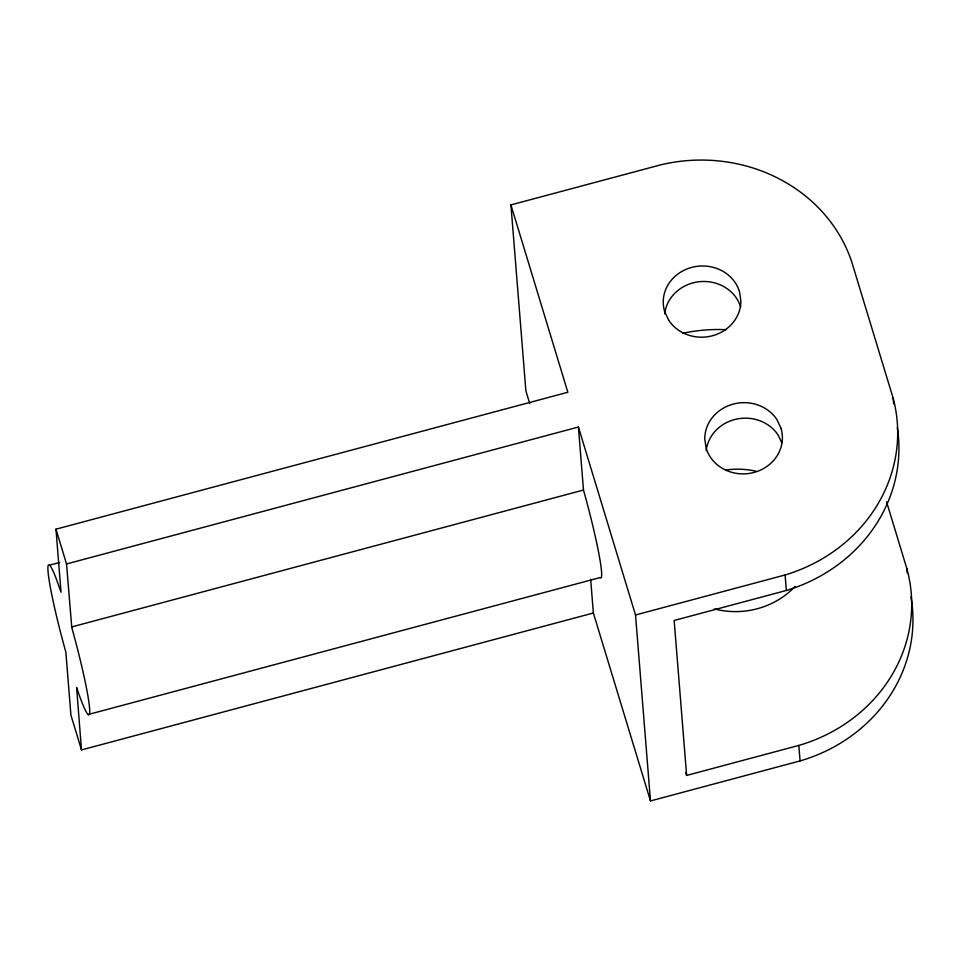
<?xml version="1.0" encoding="UTF-8"?>
<svg xmlns="http://www.w3.org/2000/svg" width="961" height="961" viewBox="0 0 961 961"><rect width="100%" height="100%" fill="white"/><g stroke="black" fill="none" stroke-linecap="round" stroke-linejoin="round"><path stroke-width="1.44" d="M529.799 403.74L525.883 390.875L510.928 204.909L660.519 164.896A159.694 146.336 -4.6 0 1 851.638 261.572L893.177 398.262L893.622 403.896M590.667 579.291L593.369 612.998L81.493 749.928L70.922 715.152L65.853 652.111A77.661 6.09 75 0 1 48.555 576.144A77.661 6.09 75 0 1 56.279 578.846L61.036 592.24L55.966 529.187L567.843 392.256L510.928 204.909M49.588 565.176L59.738 562.461M81.493 749.928L76.604 687.487A77.661 6.09 75 0 0 89.577 708.209A77.661 6.09 75 0 0 71.787 627.617L66.525 563.963L578.414 427.032L635.521 614.98L650.477 800.945L800.081 760.92A159.214 145.892 -4.6 0 0 910.956 596.745M71.594 626.968L583.483 490.038L578.414 427.032M88.052 714.552L599.928 577.609A77.661 6.09 75 0 0 583.663 490.675L583.483 490.038M635.521 614.98L785.113 574.966A160.763 147.321 -4.6 0 0 893.177 398.262M897.334 427.681A160.763 147.321 -4.6 0 1 786.362 590.462L674.166 620.47L686.635 775.443L798.831 745.424A159.214 145.892 -4.6 0 0 906.884 568.72L886.559 501.798M781.665 442.577L778.266 435.261A38.836 35.581 -4.6 0 0 736.558 419.092A38.836 35.581 -4.6 0 0 706.215 450.601M685.758 772.572L686.635 775.443M593.369 612.998L650.477 800.945M55.966 529.187L66.525 563.963M906.884 568.72L907.232 572.948M785.113 574.966L786.362 590.462M798.831 745.424L800.081 760.92M682.682 333.311A154.829 141.88 -4.6 0 1 725.999 329.683M795.083 586.39A77.661 71.174 -4.6 0 1 714.335 608.914M725.699 470.025A77.661 71.174 -4.6 0 1 755.947 471.202M664.688 313.911A38.836 35.581 -4.6 0 1 700.04 281.645A38.836 35.581 -4.6 0 1 740.691 307.076M780.981 428.27L777.017 419.765A38.836 35.581 -4.6 0 0 733.195 404.1A38.836 35.581 -4.6 0 0 704.773 439.093L706.179 448.282A38.836 35.581 -4.6 0 0 753.965 472.452A38.836 35.581 -4.6 0 0 780.981 428.27M668.616 320.097L664.652 311.592A38.836 35.581 -4.6 0 1 691.668 267.41A38.836 35.581 -4.6 0 1 739.441 291.579L740.859 300.769A38.836 35.581 -4.6 0 1 712.425 335.761A38.836 35.581 -4.6 0 1 668.616 320.097"/></g></svg>
